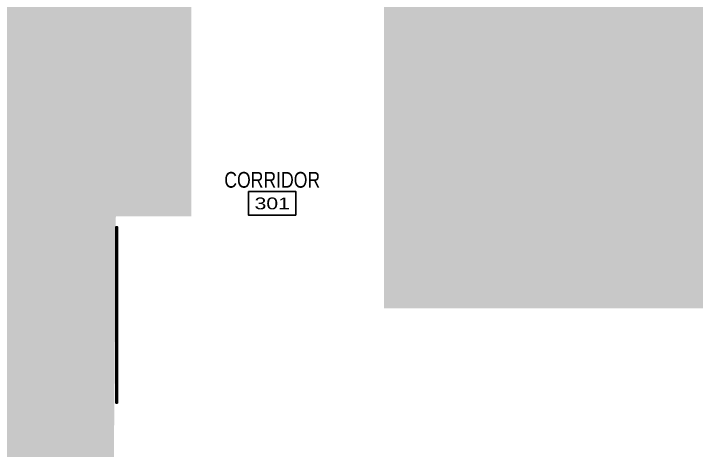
# Model space of a CAD drawing. Header units: inches. Extents: x -11 to 1838, y 0 to 1742.
# Drawn here: x 450.9 to 682.1, y 830.9 to 978.8 of the extents above; entities that cross this region are included whole.
import ezdxf
from ezdxf.enums import TextEntityAlignment as Align

# ---------------------------------------------------------------- set-up
doc = ezdxf.new("R2010")
doc.units = ezdxf.units.IN
doc.header["$LTSCALE"] = 96
doc.header["$MEASUREMENT"] = 0
for name, color, linetype in [('A-Area-Iden', 7, 'Continuous'), ('A-Area-Iden-Name', 7, 'Continuous'), ('A-Area-Iden-Numb', 7, 'Continuous'), ('A-Door-Exst', 43, 'Continuous')]:
    doc.layers.add(name, color=color, linetype=linetype)
doc.layers.add('Hatch', color=254, linetype='Continuous', lineweight=60)
doc.styles.add('XFINE_0', font='swissl.ttf')

# ---------------------------------------------------------------- blocks, each defined once
blk = doc.blocks.new('OTJ_Room_Tag_4_P')
at = {"layer": 'A-Area-Iden-Numb', "color": 4}
blk.add_lwpolyline([(2, -2), (2, 0), (-2, 0), (-2, -2)], close=True, dxfattribs=at)
at = {"layer": 'A-Area-Iden-Name', "style": 'XFINE_0', "width": 0.8}
for tag, p in [('ROOM:NAME1', (0, 2.351)), ('ROOM:NAME2', (0, 0.334))]:
    blk.add_attdef(tag, text='', height=1.333, dxfattribs=at).set_placement(p, align=Align.CENTER)
at = {"layer": 'A-Area-Iden-Numb', "style": 'XFINE_0', "width": 1.569593}
blk.add_attdef('ROOM:NUMBER', text='', height=1, dxfattribs=at).set_placement((-1.5, -1.5), (1.5, -1.5), align=Align.FIT)

msp = doc.modelspace()

# ---------------------------------------------------------------- hatches: boundary and pattern name
h = msp.add_hatch(color=254)
h.dxf.hatch_style = 1
h.paths.add_polyline_path([(576.25, 976.75), (576.25, 1036.75), (600, 1036.75), (600, 1105.75), (576.25, 1105.75), (576.25, 1122.25), (1242.75, 1122.25), (1242.75, 1068.25), (1242.75, 1064.5), (1216.75, 1064.5), (1217.37, 975.75), (1261.54, 975.75), (1261.12, 879), (1249.77, 879), (1249.75, 877), (910.02, 877), (910.02, 896.5), (900.27, 896.5), (900.27, 967), (896.52, 967.01), (896.52, 879), (576.25, 879)])
at = {"layer": 'Hatch'}
h = msp.add_hatch(color=254, dxfattribs=at)
h.dxf.hatch_style = 1
h.paths.add_polyline_path([(1.03, 1585), (1.03, 1590.21), (1.03, 1740.99), (147.7, 1740.99), (183.49, 1740.99), (181, 1740.99), (217.25, 1740.99), (217.25, 1741.99), (420.75, 1741.99), (420.75, 1740.99), (457.25, 1740.99), (457.25, 1741.99), (660.75, 1741.99), (660.75, 1740.99), (697.25, 1740.99), (697.25, 1741.99), (900.75, 1741.99), (900.75, 1740.99), (937.25, 1740.99), (937.25, 1741.99), (1140.75, 1741.99), (1140.75, 1740.99), (1177.25, 1740.99), (1177.25, 1741.99), (1380.75, 1741.99), (1380.75, 1740.99), (1417.25, 1740.99), (1417.25, 1741.99), (1620.75, 1741.99), (1620.75, 1740.99), (1836.97, 1741), (1836.97, 1568.75), (1838.03, 1568.75), (1838.03, 173.25), (1837.04, 173.25), (1837.04, 1), (1620.78, 1), (1620.78, 0), (1417.28, 0), (1417.28, 1), (1380.75, 1.08), (1380.75, 0), (1177.25, 0), (1177.25, 1), (1140.72, 1), (1140.72, 0), (937.22, 0), (937.22, 1), (900.72, 1), (900.72, 0), (697.22, 0), (697.22, 1), (660.72, 1), (660.72, 0), (457.22, 0), (457.22, 1), (420.72, 1), (420.72, 0), (181, 0), (164.51, 35.36), (114.45, 12.01), (-11.5, 282.1), (60.72, 315.77), (22.26, 398.25), (21.85, 398.01), (1.03, 398), (1.02, 415.23), (0, 415.23), (0, 1568.75), (1.03, 1568.75)])
h.paths.add_polyline_path([(513, 1125.97), (511, 1125.74), (511, 910.14), (485.49, 910.14), (484, 724), (513, 724), (511.84, 454.47), (633.19, 454.51), (634.71, 454.49), (602.83, 454.49), (602.83, 532.56), (681.5, 532.56), (681.5, 645), (576.28, 645), (576.28, 739), (681.5, 739.06), (900.27, 738.94), (900.27, 738.87), (1108, 739), (1275.25, 739), (1275.25, 738.96), (1324, 739.04), (1349.95, 739), (1349.95, 872.99), (1326.65, 873), (1327.5, 976), (1350.48, 976), (1350.5, 1009.49), (1350.5, 1069.47), (1324, 1069.47), (1327.02, 1125.63), (1265.5, 1125.83), (1265.5, 1126), (572.5, 1126), (572.5, 1126.17)], flags=16)

# ---------------------------------------------------------------- linework, layer by layer
at = {"layer": 'A-Door-Exst', "transparency": 33554687}
msp.add_lwpolyline([(486, 846.87), (485.5, 846.87), (485.5, 906.64), (486, 906.64)], close=True, dxfattribs=at)

# ---------------------------------------------------------------- block references
at = {"layer": 'A-Area-Iden'}
ref = msp.add_blockref('OTJ_Room_Tag_4_P', (538.45, 918.54), dxfattribs=dict(at, xscale=4, yscale=4, zscale=4))
ref.add_attrib('ROOM:NAME2', 'CORRIDOR', dxfattribs={"layer": 'A-Area-Iden-Name', "height": 5.333, "style": 'XFINE_0', "width": 0.8}).set_placement((538.45, 919.87), align=Align.CENTER)
ref.add_attrib('ROOM:NUMBER', '301', dxfattribs={"layer": 'A-Area-Iden-Numb', "height": 4, "style": 'XFINE_0', "width": 1.351376}).set_placement((532.45, 912.54), (544.45, 912.54), align=Align.FIT)

doc.saveas('drawing.dxf')
